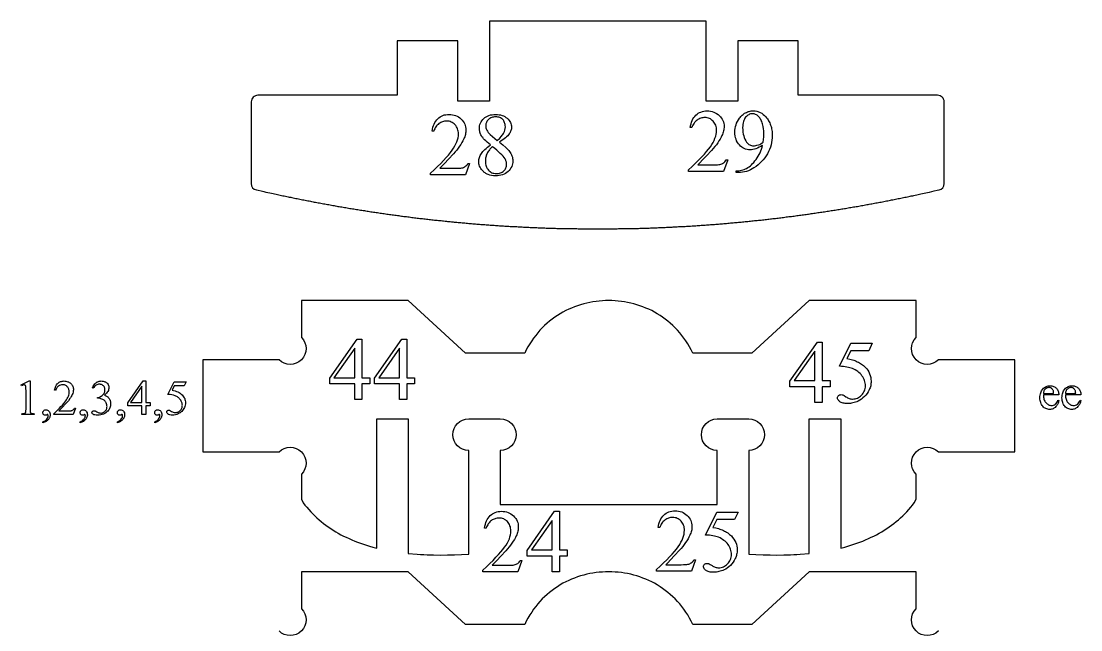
# Model space of a CAD drawing. Extents: x 6 to 600, y -207 to 349.
# Drawn here: x 391.1 to 491.7, y 229.2 to 287 of the extents above; entities that cross this region are included whole.
import ezdxf

# ---------------------------------------------------------------- set-up
doc = ezdxf.new("R2010")
doc.units = 0
doc.header["$MEASUREMENT"] = 0
doc.layers.add('EXT', color=1, linetype='CONTINUOUS')
doc.layers.add('TEXT', color=18, linetype='CONTINUOUS')

msp = doc.modelspace()

# ---------------------------------------------------------------- linework, layer by layer
at = {"layer": 'EXT'}
for points in [[(412.94, 271.57, 0.39315), (413.43, 270.96), (413.6, 270.93), (413.88, 270.86), (414.12, 270.81), (414.33, 270.76), (414.52, 270.72), (414.69, 270.68), (414.85, 270.65), (415, 270.61), (415.15, 270.58), (415.29, 270.55), (415.42, 270.52), (415.55, 270.5), (415.68, 270.47), (415.81, 270.44), (415.93, 270.41), (416.06, 270.39), (416.18, 270.36), (416.31, 270.34), (416.43, 270.31), (416.55, 270.28), (416.68, 270.26), (416.8, 270.23), (416.93, 270.21), (417.05, 270.18), (417.18, 270.16), (417.3, 270.13), (417.43, 270.11), (417.55, 270.08), (417.68, 270.06), (417.8, 270.03), (417.93, 270.01), (418.05, 269.98), (418.18, 269.96), (418.3, 269.93), (418.43, 269.91), (418.55, 269.89), (418.67, 269.86), (418.8, 269.84), (418.92, 269.81), (419.05, 269.79), (419.17, 269.77), (419.3, 269.74), (419.42, 269.72), (419.55, 269.7), (419.67, 269.67), (419.8, 269.65), (419.92, 269.63), (420.05, 269.6), (420.17, 269.58), (420.3, 269.56), (420.42, 269.54), (420.55, 269.51), (420.67, 269.49), (420.8, 269.47), (420.92, 269.45), (421.05, 269.43), (421.17, 269.4), (421.3, 269.38), (421.42, 269.36), (421.55, 269.34), (421.67, 269.32), (421.8, 269.3), (421.92, 269.28), (422.05, 269.25), (422.17, 269.23), (422.3, 269.21), (422.42, 269.19), (422.55, 269.17), (422.67, 269.15), (422.8, 269.13), (422.93, 269.11), (423.05, 269.09), (423.18, 269.07), (423.3, 269.05), (423.43, 269.03), (423.55, 269.01), (423.68, 268.99), (423.8, 268.97), (423.93, 268.95), (424.05, 268.93), (424.18, 268.91), (424.3, 268.89), (424.43, 268.87), (424.55, 268.86), (424.68, 268.84), (424.8, 268.82), (424.93, 268.8), (425.06, 268.78), (425.18, 268.76), (425.31, 268.74), (425.43, 268.73), (425.56, 268.71), (425.68, 268.69), (425.81, 268.67), (425.93, 268.65), (426.06, 268.64), (426.18, 268.62), (426.31, 268.6), (426.44, 268.58), (426.56, 268.57), (426.69, 268.55), (426.81, 268.53), (426.94, 268.52), (427.06, 268.5), (427.19, 268.48), (427.31, 268.47), (427.44, 268.45), (427.57, 268.43), (427.69, 268.42), (427.82, 268.4), (427.94, 268.39), (428.07, 268.37), (428.19, 268.35), (428.32, 268.34), (428.45, 268.32), (428.57, 268.31), (428.7, 268.29), (428.82, 268.28), (428.95, 268.26), (429.07, 268.25), (429.2, 268.23), (429.33, 268.22), (429.45, 268.2), (429.58, 268.19), (429.7, 268.17), (429.83, 268.16), (429.96, 268.15), (430.08, 268.13), (430.21, 268.12), (430.33, 268.1), (430.46, 268.09), (430.58, 268.08), (430.71, 268.06), (430.84, 268.05), (430.96, 268.04), (431.09, 268.02), (431.21, 268.01), (431.34, 268), (431.47, 267.98), (431.59, 267.97), (431.72, 267.96), (431.84, 267.95), (431.97, 267.93), (432.1, 267.92), (432.22, 267.91), (432.35, 267.9), (432.47, 267.89), (432.6, 267.87), (432.73, 267.86), (432.85, 267.85), (432.98, 267.84), (433.11, 267.83), (433.23, 267.82), (433.36, 267.81), (433.48, 267.79), (433.61, 267.78), (433.74, 267.77), (433.86, 267.76), (433.99, 267.75), (434.12, 267.74), (434.24, 267.73), (434.37, 267.72), (434.49, 267.71), (434.62, 267.7), (434.75, 267.69), (434.87, 267.68), (435, 267.67), (435.13, 267.66), (435.25, 267.65), (435.38, 267.64), (435.5, 267.63), (435.63, 267.62), (435.76, 267.62), (435.88, 267.61), (436.01, 267.6), (436.14, 267.59), (436.26, 267.58), (436.39, 267.57), (436.52, 267.56), (436.64, 267.56), (436.77, 267.55), (436.9, 267.54), (437.02, 267.53), (437.15, 267.52), (437.27, 267.52), (437.4, 267.51), (437.53, 267.5), (437.65, 267.49), (437.78, 267.49), (437.91, 267.48), (438.03, 267.47), (438.16, 267.47), (438.29, 267.46), (438.41, 267.45), (438.54, 267.45), (438.67, 267.44), (438.79, 267.43), (438.92, 267.43), (439.05, 267.42), (439.17, 267.41), (439.3, 267.41), (439.43, 267.4), (439.55, 267.4), (439.68, 267.39), (439.81, 267.39), (439.94, 267.38), (440.06, 267.38), (440.19, 267.37), (440.32, 267.37), (440.44, 267.36), (440.57, 267.36), (440.7, 267.35), (440.82, 267.35), (440.95, 267.34), (441.08, 267.34), (441.2, 267.34), (441.33, 267.33), (441.46, 267.33), (441.58, 267.32), (441.71, 267.32), (441.84, 267.32), (441.97, 267.31), (442.09, 267.31), (442.22, 267.31), (442.35, 267.3), (442.47, 267.3), (442.6, 267.3), (442.73, 267.29), (442.85, 267.29), (442.98, 267.29), (443.11, 267.29), (443.24, 267.29), (443.36, 267.28), (443.49, 267.28), (443.62, 267.28), (443.74, 267.28), (443.87, 267.28), (444, 267.27), (444.13, 267.27), (444.25, 267.27), (444.38, 267.27), (444.5, 267.27), (444.63, 267.27), (444.75, 267.27), (444.87, 267.27), (444.98, 267.27), (445.09, 267.27), (445.2, 267.26), (445.3, 267.26), (445.39, 267.26), (445.49, 267.26), (445.58, 267.26), (445.67, 267.26), (445.76, 267.26), (445.85, 267.26), (445.93, 267.26), (446.02, 267.26), (446.11, 267.26), (446.2, 267.26), (446.3, 267.26), (446.39, 267.26), (446.49, 267.26), (446.6, 267.27), (446.71, 267.27), (446.82, 267.27), (446.94, 267.27), (447.06, 267.27), (447.19, 267.27), (447.31, 267.27), (447.44, 267.27), (447.56, 267.27), (447.69, 267.27), (447.82, 267.28), (447.95, 267.28), (448.07, 267.28), (448.2, 267.28), (448.33, 267.28), (448.45, 267.29), (448.58, 267.29), (448.71, 267.29), (448.84, 267.29), (448.96, 267.29), (449.09, 267.3), (449.22, 267.3), (449.34, 267.3), (449.47, 267.31), (449.6, 267.31), (449.73, 267.31), (449.85, 267.32), (449.98, 267.32), (450.11, 267.32), (450.23, 267.33), (450.36, 267.33), (450.49, 267.34), (450.61, 267.34), (450.74, 267.34), (450.87, 267.35), (450.99, 267.35), (451.12, 267.36), (451.25, 267.36), (451.38, 267.37), (451.5, 267.37), (451.63, 267.38), (451.76, 267.38), (451.88, 267.39), (452.01, 267.39), (452.14, 267.4), (452.26, 267.4), (452.39, 267.41), (452.52, 267.41), (452.64, 267.42), (452.77, 267.43), (452.9, 267.43), (453.02, 267.44), (453.15, 267.45), (453.28, 267.45), (453.4, 267.46), (453.53, 267.47), (453.66, 267.47), (453.78, 267.48), (453.91, 267.49), (454.04, 267.49), (454.16, 267.5), (454.29, 267.51), (454.42, 267.52), (454.54, 267.52), (454.67, 267.53), (454.8, 267.54), (454.92, 267.55), (455.05, 267.56), (455.17, 267.56), (455.3, 267.57), (455.43, 267.58), (455.55, 267.59), (455.68, 267.6), (455.81, 267.61), (455.93, 267.62), (456.06, 267.62), (456.19, 267.63), (456.31, 267.64), (456.44, 267.65), (456.57, 267.66), (456.69, 267.67), (456.82, 267.68), (456.94, 267.69), (457.07, 267.7), (457.2, 267.71), (457.32, 267.72), (457.45, 267.73), (457.58, 267.74), (457.7, 267.75), (457.83, 267.76), (457.95, 267.77), (458.08, 267.78), (458.21, 267.79), (458.33, 267.81), (458.46, 267.82), (458.59, 267.83), (458.71, 267.84), (458.84, 267.85), (458.96, 267.86), (459.09, 267.87), (459.22, 267.89), (459.34, 267.9), (459.47, 267.91), (459.59, 267.92), (459.72, 267.93), (459.85, 267.95), (459.97, 267.96), (460.1, 267.97), (460.22, 267.98), (460.35, 268), (460.48, 268.01), (460.6, 268.02), (460.73, 268.04), (460.85, 268.05), (460.98, 268.06), (461.11, 268.08), (461.23, 268.09), (461.36, 268.1), (461.48, 268.12), (461.61, 268.13), (461.74, 268.15), (461.86, 268.16), (461.99, 268.17), (462.11, 268.19), (462.24, 268.2), (462.36, 268.22), (462.49, 268.23), (462.62, 268.25), (462.74, 268.26), (462.87, 268.28), (462.99, 268.29), (463.12, 268.31), (463.25, 268.32), (463.37, 268.34), (463.5, 268.35), (463.62, 268.37), (463.75, 268.39), (463.87, 268.4), (464, 268.42), (464.12, 268.43), (464.25, 268.45), (464.38, 268.47), (464.5, 268.48), (464.63, 268.5), (464.75, 268.52), (464.88, 268.53), (465, 268.55), (465.13, 268.57), (465.26, 268.58), (465.38, 268.6), (465.51, 268.62), (465.63, 268.64), (465.76, 268.65), (465.88, 268.67), (466.01, 268.69), (466.13, 268.71), (466.26, 268.73), (466.38, 268.74), (466.51, 268.76), (466.64, 268.78), (466.76, 268.8), (466.89, 268.82), (467.01, 268.84), (467.14, 268.86), (467.26, 268.87), (467.39, 268.89), (467.51, 268.91), (467.64, 268.93), (467.76, 268.95), (467.89, 268.97), (468.01, 268.99), (468.14, 269.01), (468.26, 269.03), (468.39, 269.05), (468.52, 269.07), (468.64, 269.09), (468.77, 269.11), (468.89, 269.13), (469.02, 269.15), (469.14, 269.17), (469.27, 269.19), (469.39, 269.21), (469.52, 269.23), (469.64, 269.25), (469.77, 269.28), (469.89, 269.3), (470.02, 269.32), (470.14, 269.34), (470.27, 269.36), (470.39, 269.38), (470.52, 269.4), (470.64, 269.43), (470.77, 269.45), (470.89, 269.47), (471.02, 269.49), (471.14, 269.51), (471.27, 269.54), (471.39, 269.56), (471.52, 269.58), (471.64, 269.6), (471.77, 269.63), (471.89, 269.65), (472.02, 269.67), (472.14, 269.7), (472.27, 269.72), (472.39, 269.74), (472.52, 269.77), (472.64, 269.79), (472.77, 269.81), (472.89, 269.84), (473.02, 269.86), (473.14, 269.89), (473.27, 269.91), (473.39, 269.93), (473.52, 269.96), (473.64, 269.98), (473.76, 270.01), (473.89, 270.03), (474.01, 270.06), (474.14, 270.08), (474.26, 270.11), (474.39, 270.13), (474.51, 270.16), (474.64, 270.18), (474.76, 270.21), (474.89, 270.23), (475.01, 270.26), (475.14, 270.28), (475.26, 270.31), (475.39, 270.34), (475.51, 270.36), (475.63, 270.39), (475.76, 270.41), (475.88, 270.44), (476.01, 270.47), (476.14, 270.5), (476.27, 270.52), (476.4, 270.55), (476.54, 270.58), (476.69, 270.61), (476.84, 270.65), (477, 270.68), (477.17, 270.72), (477.36, 270.76), (477.57, 270.81), (477.81, 270.86), (478.09, 270.93), (478.26, 270.96, 0.370855), (478.75, 271.57), (478.75, 279.33, 0.414214), (478.12, 279.95), (464.89, 279.95), (464.89, 285.12), (459.14, 285.12), (459.14, 279.4), (456.14, 279.4), (456.14, 286.99), (435.55, 286.99), (435.55, 279.4), (432.55, 279.4), (432.55, 285.12), (426.8, 285.12), (426.8, 279.95), (413.57, 279.95, 0.414214), (412.94, 279.33)], [(417.7, 260.44), (417.7, 256.94, -1), (415.58, 254.82), (408.32, 254.82), (408.32, 246.07), (415.58, 246.07, -1), (417.7, 243.95), (417.7, 241.56), (417.86, 241.24), (418.03, 241.02), (418.21, 240.8), (418.39, 240.59), (418.58, 240.38), (418.77, 240.18), (418.97, 239.99), (419.17, 239.8), (419.38, 239.62), (419.59, 239.44), (419.8, 239.27), (420.02, 239.1), (420.25, 238.94), (420.48, 238.78), (420.72, 238.63), (420.96, 238.48), (421.2, 238.34), (421.45, 238.2), (421.7, 238.07), (421.96, 237.95), (422.22, 237.83), (422.49, 237.71), (422.76, 237.6), (423.04, 237.49), (423.32, 237.39), (423.6, 237.29), (423.89, 237.2), (424.18, 237.11), (424.48, 237.03), (424.85, 236.93), (424.85, 249.2), (427.85, 249.2), (427.85, 236.41), (428.7, 236.35), (429.01, 236.33), (429.32, 236.31), (429.63, 236.3), (430.26, 236.28), (430.91, 236.27), (431.57, 236.28), (432.23, 236.29), (432.91, 236.32), (433.59, 236.36), (433.59, 246.2, -1), (433.59, 249.2), (436.59, 249.2, -1), (436.59, 246.2), (436.59, 241.07), (446.89, 241.07), (457.19, 241.07), (457.19, 246.2, -1), (457.19, 249.2), (460.19, 249.2, -1), (460.19, 246.2), (460.19, 236.36), (460.87, 236.32), (461.55, 236.29), (462.21, 236.28), (462.87, 236.27), (463.51, 236.28), (464.15, 236.3), (464.46, 236.31), (464.77, 236.33), (465.08, 236.35), (465.93, 236.41), (465.93, 249.2), (468.93, 249.2), (468.93, 236.93), (469.3, 237.03), (469.6, 237.11), (469.89, 237.2), (470.18, 237.29), (470.46, 237.39), (470.74, 237.49), (471.02, 237.6), (471.29, 237.71), (471.55, 237.83), (471.82, 237.95), (472.08, 238.07), (472.33, 238.2), (472.58, 238.34), (472.82, 238.48), (473.06, 238.63), (473.3, 238.78), (473.53, 238.94), (473.75, 239.1), (473.97, 239.27), (474.19, 239.44), (474.4, 239.62), (474.61, 239.8), (474.81, 239.99), (475.01, 240.18), (475.2, 240.38), (475.39, 240.59), (475.57, 240.8), (475.74, 241.02), (475.91, 241.24), (476.08, 241.56), (476.08, 243.95, -1), (478.2, 246.07), (485.46, 246.07), (485.46, 254.82), (478.2, 254.82, -1), (476.08, 256.94), (476.08, 260.44), (465.93, 260.44), (460.47, 255.45), (454.87, 255.45), (454.72, 255.75), (454.56, 256.05), (454.39, 256.34), (454.21, 256.62), (454.02, 256.89), (453.83, 257.14), (453.63, 257.39), (453.42, 257.63), (453.2, 257.86), (452.97, 258.08), (452.74, 258.29), (452.51, 258.49), (452.26, 258.68), (452.01, 258.86), (451.76, 259.03), (451.5, 259.19), (451.23, 259.35), (450.97, 259.49), (450.69, 259.62), (450.41, 259.74), (450.13, 259.85), (449.85, 259.96), (449.56, 260.05), (449.27, 260.13), (448.98, 260.21), (448.68, 260.27), (448.39, 260.32), (448.09, 260.37), (447.79, 260.4), (447.49, 260.42), (447.19, 260.44), (446.89, 260.44), (446.59, 260.44), (446.29, 260.42), (445.99, 260.4), (445.69, 260.37), (445.39, 260.32), (445.09, 260.27), (444.8, 260.21), (444.51, 260.13), (444.22, 260.05), (443.93, 259.96), (443.64, 259.85), (443.36, 259.74), (443.09, 259.62), (442.81, 259.49), (442.54, 259.35), (442.28, 259.19), (442.02, 259.03), (441.76, 258.86), (441.51, 258.68), (441.27, 258.49), (441.03, 258.29), (440.8, 258.08), (440.58, 257.86), (440.36, 257.63), (440.15, 257.39), (439.95, 257.14), (439.75, 256.89), (439.57, 256.62), (439.39, 256.34), (439.22, 256.05), (439.06, 255.75), (438.91, 255.45), (433.3, 255.45), (427.85, 260.44)]]:
    msp.add_lwpolyline(points, format="xyb", close=True, dxfattribs=at)
msp.add_lwpolyline([(478.2, 229.05, -1), (476.08, 231.17), (476.08, 234.67), (465.93, 234.67), (460.47, 229.68), (454.87, 229.68), (454.72, 229.98), (454.56, 230.28), (454.39, 230.57), (454.21, 230.85), (454.02, 231.12), (453.83, 231.37), (453.63, 231.62), (453.42, 231.86), (453.2, 232.09), (452.97, 232.31), (452.74, 232.52), (452.51, 232.72), (452.26, 232.91), (452.01, 233.09), (451.76, 233.26), (451.5, 233.42), (451.23, 233.58), (450.97, 233.72), (450.69, 233.85), (450.41, 233.97), (450.13, 234.08), (449.85, 234.19), (449.56, 234.28), (449.27, 234.36), (448.98, 234.44), (448.68, 234.5), (448.39, 234.55), (448.09, 234.6), (447.79, 234.63), (447.49, 234.65), (447.19, 234.67), (446.89, 234.67), (446.59, 234.67), (446.29, 234.65), (445.99, 234.63), (445.69, 234.6), (445.39, 234.55), (445.09, 234.5), (444.8, 234.44), (444.51, 234.36), (444.22, 234.28), (443.93, 234.19), (443.64, 234.08), (443.36, 233.97), (443.09, 233.85), (442.81, 233.72), (442.54, 233.58), (442.28, 233.42), (442.02, 233.26), (441.76, 233.09), (441.51, 232.91), (441.27, 232.72), (441.03, 232.52), (440.8, 232.31), (440.58, 232.09), (440.36, 231.86), (440.15, 231.62), (439.95, 231.37), (439.75, 231.12), (439.57, 230.85), (439.39, 230.57), (439.22, 230.28), (439.06, 229.98), (438.91, 229.68), (433.3, 229.68), (427.85, 234.67), (417.7, 234.67), (417.7, 231.17, -1), (415.58, 229.05)], format="xyb", dxfattribs=at)
at = {"layer": 'TEXT'}
for points in [[(433.67, 273.48), (433.27, 272.39), (429.96, 272.39), (429.96, 272.55), (430.31, 272.87), (430.63, 273.18), (430.93, 273.48), (431.2, 273.76), (431.45, 274.03), (431.66, 274.27), (431.85, 274.51), (432.02, 274.73), (432.16, 274.94), (432.28, 275.14), (432.38, 275.34), (432.47, 275.54), (432.53, 275.73), (432.58, 275.92), (432.61, 276.1), (432.62, 276.28), (432.61, 276.41), (432.59, 276.53), (432.57, 276.65), (432.53, 276.76), (432.49, 276.87), (432.43, 276.97), (432.36, 277.07), (432.29, 277.16), (432.2, 277.24), (432.12, 277.31), (432.02, 277.37), (431.93, 277.41), (431.83, 277.45), (431.72, 277.48), (431.62, 277.49), (431.5, 277.5), (431.4, 277.5), (431.3, 277.48), (431.2, 277.47), (431.11, 277.44), (431.02, 277.4), (430.93, 277.36), (430.84, 277.31), (430.76, 277.26), (430.68, 277.19), (430.6, 277.12), (430.54, 277.04), (430.47, 276.96), (430.41, 276.87), (430.36, 276.77), (430.31, 276.66), (430.27, 276.55), (430.12, 276.55), (430.15, 276.73), (430.19, 276.91), (430.24, 277.07), (430.3, 277.22), (430.37, 277.37), (430.46, 277.5), (430.55, 277.62), (430.65, 277.72), (430.76, 277.82), (430.88, 277.9), (431, 277.97), (431.13, 278.03), (431.27, 278.08), (431.42, 278.11), (431.57, 278.13), (431.72, 278.13), (431.89, 278.13), (432.05, 278.11), (432.2, 278.07), (432.35, 278.02), (432.49, 277.96), (432.62, 277.89), (432.75, 277.8), (432.87, 277.69), (432.97, 277.58), (433.07, 277.46), (433.15, 277.34), (433.21, 277.22), (433.26, 277.08), (433.3, 276.95), (433.32, 276.8), (433.32, 276.66), (433.32, 276.55), (433.31, 276.44), (433.3, 276.34), (433.27, 276.23), (433.25, 276.12), (433.21, 276.02), (433.17, 275.91), (433.13, 275.8), (433.04, 275.63), (432.95, 275.46), (432.84, 275.29), (432.72, 275.11), (432.59, 274.93), (432.45, 274.75), (432.3, 274.57), (432.13, 274.38), (431.66, 273.87), (431.29, 273.48), (431.02, 273.19), (430.84, 273.02), (432.31, 273.02), (432.52, 273.02), (432.69, 273.03), (432.83, 273.04), (432.94, 273.05), (433.02, 273.07), (433.11, 273.1), (433.19, 273.14), (433.26, 273.19), (433.33, 273.24), (433.4, 273.31), (433.46, 273.39), (433.52, 273.48)], [(435.65, 275.23), (435.35, 275.49), (435.22, 275.61), (435.1, 275.72), (435, 275.83), (434.92, 275.93), (434.85, 276.02), (434.79, 276.11), (434.75, 276.19), (434.71, 276.27), (434.67, 276.36), (434.65, 276.44), (434.63, 276.53), (434.61, 276.62), (434.6, 276.71), (434.6, 276.79), (434.6, 276.93), (434.62, 277.06), (434.66, 277.18), (434.7, 277.3), (434.76, 277.42), (434.84, 277.53), (434.92, 277.64), (435.02, 277.74), (435.13, 277.83), (435.25, 277.91), (435.38, 277.98), (435.51, 278.04), (435.66, 278.08), (435.81, 278.11), (435.97, 278.13), (436.15, 278.13), (436.31, 278.13), (436.47, 278.11), (436.62, 278.08), (436.76, 278.04), (436.89, 277.99), (437.02, 277.93), (437.13, 277.85), (437.24, 277.77), (437.34, 277.67), (437.42, 277.57), (437.49, 277.47), (437.55, 277.37), (437.6, 277.26), (437.63, 277.15), (437.65, 277.04), (437.66, 276.92), (437.65, 276.84), (437.64, 276.76), (437.62, 276.68), (437.6, 276.6), (437.57, 276.52), (437.53, 276.44), (437.48, 276.36), (437.43, 276.28), (437.37, 276.2), (437.29, 276.11), (437.19, 276.02), (437.09, 275.92), (436.96, 275.83), (436.82, 275.72), (436.67, 275.62), (436.5, 275.51), (436.83, 275.24), (437.1, 275), (437.22, 274.9), (437.32, 274.8), (437.4, 274.71), (437.46, 274.62), (437.54, 274.51), (437.6, 274.41), (437.66, 274.3), (437.7, 274.19), (437.74, 274.07), (437.76, 273.96), (437.77, 273.85), (437.78, 273.73), (437.77, 273.58), (437.75, 273.44), (437.72, 273.31), (437.67, 273.18), (437.6, 273.05), (437.53, 272.94), (437.43, 272.82), (437.33, 272.71), (437.21, 272.62), (437.08, 272.53), (436.95, 272.46), (436.8, 272.4), (436.65, 272.35), (436.49, 272.32), (436.32, 272.3), (436.14, 272.29), (435.95, 272.3), (435.76, 272.33), (435.59, 272.36), (435.43, 272.42), (435.35, 272.45), (435.28, 272.49), (435.21, 272.53), (435.14, 272.58), (435.07, 272.63), (435.01, 272.68), (434.95, 272.73), (434.89, 272.8), (434.81, 272.9), (434.74, 273), (434.68, 273.11), (434.62, 273.22), (434.59, 273.33), (434.56, 273.44), (434.54, 273.56), (434.54, 273.68), (434.54, 273.77), (434.55, 273.86), (434.57, 273.95), (434.6, 274.05), (434.63, 274.14), (434.68, 274.23), (434.73, 274.32), (434.79, 274.42), (434.86, 274.51), (434.93, 274.6), (435.03, 274.7), (435.13, 274.8), (435.24, 274.9), (435.37, 275.01), (435.5, 275.12)], [(436.3, 275.67), (436.53, 275.88), (436.71, 276.07), (436.78, 276.16), (436.84, 276.24), (436.89, 276.31), (436.93, 276.38), (436.99, 276.51), (437.03, 276.65), (437.06, 276.8), (437.07, 276.96), (437.06, 277.07), (437.05, 277.17), (437.03, 277.26), (437, 277.35), (436.97, 277.44), (436.93, 277.51), (436.88, 277.58), (436.82, 277.65), (436.76, 277.7), (436.69, 277.75), (436.61, 277.8), (436.53, 277.83), (436.45, 277.86), (436.35, 277.88), (436.26, 277.89), (436.15, 277.89), (436.05, 277.89), (435.95, 277.88), (435.86, 277.86), (435.77, 277.83), (435.69, 277.8), (435.61, 277.76), (435.53, 277.71), (435.46, 277.65), (435.4, 277.59), (435.35, 277.52), (435.3, 277.45), (435.27, 277.38), (435.24, 277.31), (435.22, 277.24), (435.2, 277.16), (435.2, 277.08), (435.21, 276.97), (435.23, 276.86), (435.26, 276.75), (435.31, 276.65), (435.37, 276.54), (435.44, 276.43), (435.53, 276.33), (435.62, 276.23)], [(458.19, 273.81), (457.79, 272.72), (454.47, 272.72), (454.47, 272.88), (454.83, 273.2), (455.15, 273.52), (455.45, 273.81), (455.72, 274.09), (455.97, 274.36), (456.18, 274.61), (456.37, 274.84), (456.54, 275.06), (456.68, 275.27), (456.8, 275.47), (456.9, 275.67), (456.98, 275.87), (457.05, 276.06), (457.1, 276.25), (457.12, 276.43), (457.13, 276.61), (457.13, 276.74), (457.11, 276.86), (457.09, 276.98), (457.05, 277.1), (457, 277.2), (456.95, 277.3), (456.88, 277.4), (456.81, 277.49), (456.72, 277.57), (456.63, 277.64), (456.54, 277.7), (456.45, 277.75), (456.35, 277.78), (456.24, 277.81), (456.13, 277.83), (456.02, 277.83), (455.92, 277.83), (455.82, 277.82), (455.72, 277.8), (455.63, 277.77), (455.54, 277.74), (455.45, 277.69), (455.36, 277.65), (455.28, 277.59), (455.2, 277.52), (455.12, 277.45), (455.05, 277.38), (454.99, 277.29), (454.93, 277.2), (454.88, 277.1), (454.83, 276.99), (454.79, 276.88), (454.64, 276.88), (454.67, 277.06), (454.71, 277.24), (454.76, 277.4), (454.82, 277.56), (454.89, 277.7), (454.97, 277.83), (455.07, 277.95), (455.17, 278.06), (455.28, 278.15), (455.4, 278.24), (455.52, 278.31), (455.65, 278.36), (455.79, 278.41), (455.93, 278.44), (456.08, 278.46), (456.24, 278.47), (456.41, 278.46), (456.57, 278.44), (456.72, 278.4), (456.87, 278.36), (457.01, 278.29), (457.14, 278.22), (457.27, 278.13), (457.38, 278.03), (457.49, 277.91), (457.58, 277.8), (457.66, 277.67), (457.73, 277.55), (457.78, 277.42), (457.81, 277.28), (457.84, 277.14), (457.84, 276.99), (457.84, 276.88), (457.83, 276.78), (457.81, 276.67), (457.79, 276.56), (457.76, 276.46), (457.73, 276.35), (457.69, 276.24), (457.64, 276.13), (457.56, 275.97), (457.47, 275.79), (457.36, 275.62), (457.24, 275.44), (457.11, 275.26), (456.97, 275.08), (456.81, 274.9), (456.65, 274.71), (456.18, 274.2), (455.81, 273.81), (455.53, 273.52), (455.36, 273.35), (456.83, 273.35), (457.03, 273.35), (457.21, 273.36), (457.35, 273.37), (457.45, 273.38), (457.54, 273.41), (457.63, 273.43), (457.71, 273.47), (457.78, 273.52), (457.85, 273.58), (457.92, 273.64), (457.98, 273.72), (458.03, 273.81)], [(458.99, 272.61), (458.99, 272.76), (459.12, 272.77), (459.25, 272.78), (459.38, 272.8), (459.51, 272.83), (459.63, 272.86), (459.75, 272.91), (459.87, 272.96), (459.99, 273.01), (460.11, 273.08), (460.22, 273.16), (460.34, 273.25), (460.45, 273.35), (460.56, 273.46), (460.67, 273.58), (460.78, 273.72), (460.89, 273.86), (460.99, 274.01), (461.09, 274.17), (461.18, 274.33), (461.26, 274.5), (461.33, 274.67), (461.39, 274.84), (461.45, 275.01), (461.49, 275.19), (461.33, 275.09), (461.17, 275.01), (461.02, 274.94), (460.87, 274.88), (460.73, 274.83), (460.59, 274.8), (460.45, 274.78), (460.31, 274.77), (460.17, 274.78), (460.03, 274.8), (459.89, 274.84), (459.76, 274.89), (459.64, 274.95), (459.52, 275.03), (459.41, 275.13), (459.3, 275.23), (459.2, 275.35), (459.11, 275.48), (459.04, 275.62), (458.98, 275.77), (458.93, 275.92), (458.9, 276.09), (458.88, 276.27), (458.88, 276.45), (458.88, 276.63), (458.9, 276.81), (458.93, 276.98), (458.98, 277.15), (459.04, 277.31), (459.11, 277.47), (459.2, 277.62), (459.3, 277.77), (459.36, 277.85), (459.43, 277.93), (459.5, 278), (459.57, 278.07), (459.65, 278.13), (459.72, 278.19), (459.8, 278.24), (459.89, 278.29), (459.97, 278.33), (460.06, 278.37), (460.15, 278.4), (460.24, 278.42), (460.33, 278.44), (460.43, 278.46), (460.53, 278.46), (460.63, 278.47), (460.8, 278.46), (460.96, 278.43), (461.04, 278.41), (461.12, 278.39), (461.2, 278.36), (461.27, 278.32), (461.42, 278.24), (461.56, 278.14), (461.69, 278.03), (461.82, 277.89), (461.89, 277.8), (461.96, 277.71), (462.02, 277.62), (462.08, 277.52), (462.14, 277.42), (462.19, 277.32), (462.23, 277.21), (462.27, 277.1), (462.31, 276.99), (462.34, 276.88), (462.36, 276.76), (462.38, 276.64), (462.4, 276.52), (462.41, 276.4), (462.42, 276.27), (462.42, 276.14), (462.41, 275.91), (462.39, 275.68), (462.36, 275.46), (462.31, 275.24), (462.24, 275.02), (462.16, 274.81), (462.07, 274.6), (461.96, 274.39), (461.84, 274.2), (461.71, 274.01), (461.57, 273.83), (461.41, 273.65), (461.24, 273.49), (461.07, 273.33), (460.88, 273.19), (460.68, 273.05), (460.51, 272.95), (460.34, 272.86), (460.16, 272.78), (459.98, 272.72), (459.8, 272.67), (459.61, 272.64), (459.42, 272.62), (459.22, 272.61)], [(461.56, 275.5), (461.59, 275.76), (461.62, 275.99), (461.63, 276.19), (461.63, 276.36), (461.63, 276.57), (461.6, 276.78), (461.56, 277), (461.5, 277.23), (461.46, 277.35), (461.42, 277.45), (461.38, 277.55), (461.33, 277.64), (461.28, 277.73), (461.23, 277.81), (461.17, 277.88), (461.11, 277.95), (461.05, 278.01), (460.98, 278.06), (460.91, 278.1), (460.84, 278.13), (460.77, 278.16), (460.69, 278.18), (460.62, 278.19), (460.54, 278.2), (460.45, 278.19), (460.36, 278.18), (460.27, 278.15), (460.19, 278.11), (460.11, 278.07), (460.04, 278.01), (459.96, 277.94), (459.89, 277.86), (459.83, 277.78), (459.77, 277.68), (459.72, 277.57), (459.68, 277.45), (459.65, 277.32), (459.63, 277.18), (459.62, 277.04), (459.61, 276.88), (459.62, 276.66), (459.64, 276.46), (459.67, 276.27), (459.71, 276.1), (459.76, 275.93), (459.82, 275.78), (459.9, 275.64), (459.98, 275.51), (460.05, 275.42), (460.13, 275.35), (460.2, 275.29), (460.28, 275.24), (460.37, 275.2), (460.46, 275.17), (460.55, 275.16), (460.65, 275.15), (460.75, 275.16), (460.85, 275.17), (460.97, 275.2), (461.1, 275.24), (461.23, 275.29), (461.34, 275.35), (461.46, 275.42)], [(435.85, 275.07), (435.76, 275), (435.69, 274.92), (435.61, 274.84), (435.55, 274.77), (435.49, 274.69), (435.43, 274.6), (435.38, 274.52), (435.34, 274.44), (435.3, 274.35), (435.26, 274.26), (435.24, 274.17), (435.21, 274.08), (435.19, 273.99), (435.18, 273.89), (435.17, 273.79), (435.17, 273.7), (435.17, 273.57), (435.19, 273.44), (435.21, 273.32), (435.24, 273.21), (435.28, 273.11), (435.33, 273.01), (435.39, 272.92), (435.46, 272.84), (435.54, 272.76), (435.62, 272.7), (435.7, 272.64), (435.8, 272.6), (435.89, 272.56), (435.99, 272.54), (436.1, 272.52), (436.21, 272.52), (436.32, 272.52), (436.42, 272.53), (436.52, 272.55), (436.61, 272.58), (436.7, 272.62), (436.78, 272.66), (436.85, 272.71), (436.93, 272.77), (436.99, 272.84), (437.04, 272.9), (437.09, 272.98), (437.13, 273.05), (437.16, 273.13), (437.18, 273.21), (437.19, 273.3), (437.19, 273.38), (437.19, 273.46), (437.18, 273.53), (437.17, 273.6), (437.16, 273.67), (437.13, 273.73), (437.11, 273.8), (437.07, 273.86), (437.04, 273.92), (436.95, 274.03), (436.85, 274.16), (436.73, 274.29), (436.59, 274.43), (436.43, 274.57), (436.26, 274.73), (436.06, 274.9)], [(424.21, 253.12), (424.21, 252.53), (423.45, 252.53), (423.45, 251.04), (422.77, 251.04), (422.77, 252.53), (420.39, 252.53), (420.39, 253.06), (423, 256.78), (423.45, 256.78), (423.45, 253.12)], [(428.45, 253.12), (428.45, 252.53), (427.7, 252.53), (427.7, 251.04), (427.01, 251.04), (427.01, 252.53), (424.63, 252.53), (424.63, 253.06), (427.24, 256.78), (427.7, 256.78), (427.7, 253.12)], [(422.77, 253.12), (422.77, 255.91), (420.79, 253.12)], [(427.01, 253.12), (427.01, 255.91), (425.04, 253.12)], [(467.92, 252.84), (467.92, 252.25), (467.16, 252.25), (467.16, 250.76), (466.48, 250.76), (466.48, 252.25), (464.1, 252.25), (464.1, 252.78), (466.71, 256.5), (467.16, 256.5), (467.16, 252.84)], [(471.9, 256.39), (471.58, 255.68), (469.89, 255.68), (469.52, 254.93), (469.78, 254.88), (470.04, 254.82), (470.16, 254.78), (470.28, 254.74), (470.39, 254.69), (470.5, 254.64), (470.61, 254.59), (470.71, 254.53), (470.81, 254.47), (470.91, 254.41), (471, 254.34), (471.09, 254.27), (471.18, 254.19), (471.26, 254.11), (471.39, 253.97), (471.5, 253.82), (471.59, 253.66), (471.67, 253.5), (471.73, 253.33), (471.78, 253.15), (471.8, 252.97), (471.81, 252.78), (471.81, 252.67), (471.8, 252.57), (471.78, 252.46), (471.77, 252.36), (471.74, 252.25), (471.71, 252.15), (471.67, 252.06), (471.63, 251.96), (471.53, 251.78), (471.43, 251.61), (471.31, 251.46), (471.18, 251.32), (471.03, 251.19), (470.89, 251.08), (470.73, 250.98), (470.57, 250.89), (470.45, 250.84), (470.33, 250.79), (470.2, 250.75), (470.08, 250.72), (469.96, 250.7), (469.84, 250.68), (469.71, 250.67), (469.59, 250.66), (469.46, 250.67), (469.35, 250.67), (469.25, 250.69), (469.15, 250.71), (469.06, 250.73), (468.98, 250.76), (468.91, 250.8), (468.85, 250.84), (468.8, 250.88), (468.75, 250.92), (468.71, 250.97), (468.68, 251.02), (468.65, 251.06), (468.63, 251.11), (468.62, 251.16), (468.62, 251.22), (468.63, 251.27), (468.64, 251.32), (468.67, 251.37), (468.72, 251.42), (468.77, 251.46), (468.82, 251.49), (468.89, 251.5), (468.96, 251.51), (469.06, 251.5), (469.1, 251.49), (469.14, 251.48), (469.25, 251.42), (469.42, 251.31), (469.5, 251.26), (469.58, 251.21), (469.66, 251.18), (469.73, 251.14), (469.81, 251.12), (469.89, 251.1), (469.97, 251.09), (470.05, 251.09), (470.17, 251.1), (470.29, 251.11), (470.4, 251.14), (470.51, 251.18), (470.61, 251.23), (470.71, 251.3), (470.81, 251.37), (470.9, 251.46), (470.99, 251.55), (471.06, 251.65), (471.13, 251.76), (471.18, 251.87), (471.22, 251.98), (471.25, 252.1), (471.27, 252.22), (471.27, 252.35), (471.27, 252.48), (471.25, 252.6), (471.22, 252.73), (471.19, 252.85), (471.14, 252.96), (471.09, 253.08), (471.02, 253.19), (470.94, 253.3), (470.86, 253.41), (470.76, 253.51), (470.66, 253.61), (470.55, 253.7), (470.44, 253.78), (470.31, 253.85), (470.18, 253.92), (470.04, 253.99), (469.92, 254.03), (469.79, 254.07), (469.65, 254.1), (469.5, 254.13), (469.35, 254.16), (469.18, 254.18), (469, 254.19), (468.81, 254.2), (469.89, 256.39)], [(466.48, 252.84), (466.48, 255.63), (464.51, 252.84)], [(391.08, 252.43), (391.84, 252.81), (391.92, 252.81), (391.92, 250.17), (391.92, 249.95), (391.93, 249.88), (391.94, 249.84), (391.95, 249.81), (391.97, 249.78), (392, 249.76), (392.03, 249.74), (392.07, 249.72), (392.14, 249.71), (392.22, 249.71), (392.31, 249.7), (392.31, 249.62), (391.14, 249.62), (391.14, 249.7), (391.24, 249.71), (391.32, 249.71), (391.38, 249.72), (391.42, 249.74), (391.45, 249.76), (391.48, 249.78), (391.5, 249.8), (391.51, 249.83), (391.52, 249.87), (391.53, 249.94), (391.54, 250.17), (391.54, 251.85), (391.53, 252.13), (391.52, 252.23), (391.51, 252.29), (391.51, 252.33), (391.49, 252.36), (391.48, 252.38), (391.46, 252.4), (391.43, 252.41), (391.41, 252.43), (391.35, 252.43), (391.31, 252.43), (391.25, 252.42), (391.19, 252.39), (391.12, 252.36)], [(396.23, 250.22), (396.01, 249.62), (394.17, 249.62), (394.17, 249.7), (394.55, 250.06), (394.71, 250.22), (394.86, 250.38), (395, 250.52), (395.12, 250.66), (395.22, 250.79), (395.31, 250.91), (395.39, 251.03), (395.46, 251.14), (395.52, 251.25), (395.56, 251.36), (395.6, 251.47), (395.63, 251.57), (395.64, 251.67), (395.65, 251.77), (395.64, 251.85), (395.64, 251.91), (395.62, 251.98), (395.6, 252.04), (395.58, 252.1), (395.54, 252.16), (395.51, 252.21), (395.46, 252.26), (395.42, 252.31), (395.37, 252.35), (395.32, 252.38), (395.26, 252.4), (395.21, 252.43), (395.15, 252.44), (395.09, 252.45), (395.03, 252.45), (394.92, 252.44), (394.81, 252.42), (394.71, 252.38), (394.62, 252.32), (394.57, 252.28), (394.53, 252.24), (394.49, 252.2), (394.46, 252.15), (394.39, 252.04), (394.34, 251.92), (394.26, 251.92), (394.28, 252.03), (394.3, 252.12), (394.33, 252.21), (394.36, 252.3), (394.4, 252.38), (394.45, 252.45), (394.5, 252.52), (394.56, 252.58), (394.62, 252.63), (394.68, 252.68), (394.75, 252.72), (394.82, 252.75), (394.9, 252.77), (394.98, 252.79), (395.06, 252.8), (395.15, 252.81), (395.24, 252.8), (395.33, 252.79), (395.42, 252.77), (395.5, 252.74), (395.58, 252.71), (395.65, 252.67), (395.72, 252.62), (395.79, 252.56), (395.85, 252.5), (395.9, 252.43), (395.94, 252.37), (395.98, 252.29), (396.01, 252.22), (396.03, 252.15), (396.04, 252.07), (396.04, 251.98), (396.03, 251.87), (396.01, 251.75), (395.98, 251.63), (395.93, 251.51), (395.88, 251.42), (395.83, 251.32), (395.77, 251.22), (395.71, 251.13), (395.56, 250.93), (395.38, 250.72), (394.91, 250.22), (394.76, 250.06), (394.66, 249.96), (395.48, 249.96), (395.69, 249.97), (395.83, 249.98), (395.87, 249.99), (395.92, 250.01), (395.96, 250.03), (396.01, 250.06), (396.05, 250.09), (396.08, 250.13), (396.12, 250.17), (396.15, 250.22)], [(397.85, 252.15), (397.92, 252.3), (398, 252.43), (398.09, 252.54), (398.14, 252.59), (398.19, 252.63), (398.24, 252.67), (398.29, 252.71), (398.35, 252.74), (398.41, 252.76), (398.48, 252.78), (398.55, 252.79), (398.62, 252.8), (398.69, 252.81), (398.78, 252.8), (398.87, 252.79), (398.95, 252.77), (399.03, 252.74), (399.09, 252.71), (399.16, 252.67), (399.22, 252.62), (399.27, 252.56), (399.34, 252.47), (399.38, 252.37), (399.4, 252.32), (399.41, 252.27), (399.42, 252.22), (399.42, 252.17), (399.42, 252.09), (399.39, 252), (399.36, 251.91), (399.31, 251.82), (399.25, 251.74), (399.18, 251.65), (399.09, 251.56), (398.99, 251.47), (399.13, 251.4), (399.19, 251.37), (399.25, 251.33), (399.3, 251.29), (399.35, 251.24), (399.39, 251.19), (399.43, 251.14), (399.46, 251.09), (399.49, 251.03), (399.52, 250.98), (399.54, 250.92), (399.56, 250.85), (399.57, 250.79), (399.57, 250.72), (399.58, 250.65), (399.57, 250.55), (399.56, 250.45), (399.54, 250.36), (399.51, 250.27), (399.48, 250.19), (399.43, 250.1), (399.38, 250.02), (399.32, 249.95), (399.23, 249.86), (399.13, 249.78), (399.02, 249.71), (398.91, 249.66), (398.78, 249.61), (398.64, 249.58), (398.5, 249.57), (398.34, 249.56), (398.2, 249.57), (398.08, 249.58), (397.98, 249.6), (397.95, 249.62), (397.91, 249.64), (397.86, 249.68), (397.83, 249.72), (397.81, 249.76), (397.8, 249.81), (397.8, 249.84), (397.81, 249.87), (397.83, 249.9), (397.85, 249.92), (397.88, 249.95), (397.91, 249.96), (397.95, 249.97), (397.98, 249.98), (398.04, 249.97), (398.1, 249.96), (398.17, 249.93), (398.28, 249.87), (398.4, 249.81), (398.47, 249.79), (398.56, 249.77), (398.65, 249.76), (398.71, 249.76), (398.77, 249.77), (398.82, 249.79), (398.87, 249.81), (398.92, 249.83), (398.97, 249.86), (399.02, 249.9), (399.06, 249.94), (399.1, 249.99), (399.14, 250.04), (399.17, 250.09), (399.19, 250.14), (399.21, 250.2), (399.22, 250.25), (399.23, 250.31), (399.24, 250.37), (399.23, 250.46), (399.21, 250.55), (399.19, 250.64), (399.15, 250.73), (399.12, 250.79), (399.09, 250.84), (399.06, 250.89), (399.02, 250.92), (398.97, 250.97), (398.91, 251.01), (398.83, 251.05), (398.75, 251.09), (398.66, 251.12), (398.58, 251.15), (398.49, 251.16), (398.4, 251.17), (398.32, 251.17), (398.32, 251.24), (398.42, 251.25), (398.51, 251.28), (398.6, 251.32), (398.69, 251.37), (398.78, 251.42), (398.85, 251.49), (398.91, 251.55), (398.96, 251.63), (398.99, 251.71), (399.02, 251.79), (399.03, 251.87), (399.04, 251.96), (399.04, 252.02), (399.03, 252.07), (399.02, 252.13), (399, 252.18), (398.98, 252.22), (398.96, 252.27), (398.93, 252.31), (398.89, 252.35), (398.85, 252.38), (398.81, 252.41), (398.77, 252.43), (398.72, 252.46), (398.68, 252.47), (398.63, 252.48), (398.57, 252.49), (398.52, 252.49), (398.43, 252.49), (398.35, 252.47), (398.27, 252.44), (398.19, 252.4), (398.12, 252.34), (398.05, 252.28), (397.99, 252.2), (397.92, 252.11)], [(403.34, 250.77), (403.34, 250.44), (402.92, 250.44), (402.92, 249.62), (402.54, 249.62), (402.54, 250.44), (401.22, 250.44), (401.22, 250.74), (402.67, 252.81), (402.92, 252.81), (402.92, 250.77)], [(406.74, 252.74), (406.56, 252.35), (405.62, 252.35), (405.41, 251.93), (405.56, 251.9), (405.7, 251.87), (405.83, 251.82), (405.96, 251.77), (406.08, 251.71), (406.18, 251.64), (406.29, 251.56), (406.38, 251.48), (406.45, 251.4), (406.51, 251.31), (406.57, 251.22), (406.61, 251.13), (406.64, 251.04), (406.67, 250.94), (406.68, 250.84), (406.69, 250.74), (406.68, 250.62), (406.66, 250.5), (406.63, 250.39), (406.59, 250.28), (406.53, 250.18), (406.47, 250.09), (406.41, 250), (406.33, 249.92), (406.25, 249.85), (406.17, 249.79), (406.09, 249.74), (405.99, 249.69), (405.86, 249.63), (405.73, 249.59), (405.59, 249.57), (405.45, 249.56), (405.32, 249.57), (405.21, 249.58), (405.11, 249.61), (405.08, 249.63), (405.04, 249.66), (404.99, 249.71), (404.95, 249.76), (404.92, 249.81), (404.91, 249.87), (404.92, 249.9), (404.93, 249.93), (404.94, 249.96), (404.97, 249.98), (404.99, 250), (405.03, 250.02), (405.06, 250.03), (405.1, 250.03), (405.16, 250.03), (405.21, 250.01), (405.27, 249.98), (405.36, 249.92), (405.45, 249.87), (405.53, 249.83), (405.62, 249.81), (405.71, 249.8), (405.77, 249.8), (405.84, 249.81), (405.9, 249.83), (405.96, 249.85), (406.02, 249.88), (406.08, 249.91), (406.13, 249.95), (406.18, 250), (406.23, 250.05), (406.27, 250.11), (406.31, 250.17), (406.34, 250.23), (406.36, 250.29), (406.37, 250.36), (406.38, 250.43), (406.39, 250.5), (406.38, 250.57), (406.37, 250.64), (406.36, 250.71), (406.34, 250.77), (406.32, 250.84), (406.28, 250.9), (406.25, 250.97), (406.2, 251.03), (406.16, 251.09), (406.1, 251.14), (406.05, 251.2), (405.99, 251.24), (405.92, 251.29), (405.85, 251.33), (405.78, 251.37), (405.7, 251.41), (405.56, 251.45), (405.4, 251.49), (405.22, 251.51), (405.02, 251.53), (405.62, 252.74)], [(402.54, 250.77), (402.54, 252.32), (401.45, 250.77)], [(488.18, 251.49), (488.18, 251.37), (488.19, 251.26), (488.21, 251.16), (488.23, 251.07), (488.26, 250.98), (488.3, 250.9), (488.35, 250.82), (488.4, 250.75), (488.46, 250.69), (488.52, 250.63), (488.59, 250.59), (488.65, 250.55), (488.72, 250.52), (488.8, 250.5), (488.87, 250.49), (488.95, 250.48), (489.05, 250.49), (489.14, 250.51), (489.23, 250.55), (489.31, 250.6), (489.34, 250.63), (489.38, 250.66), (489.45, 250.75), (489.51, 250.86), (489.56, 250.99), (489.63, 250.94), (489.62, 250.86), (489.6, 250.79), (489.57, 250.71), (489.54, 250.64), (489.5, 250.57), (489.46, 250.5), (489.41, 250.43), (489.35, 250.37), (489.29, 250.3), (489.23, 250.25), (489.16, 250.21), (489.09, 250.17), (489.02, 250.14), (488.94, 250.12), (488.86, 250.11), (488.77, 250.11), (488.68, 250.11), (488.59, 250.12), (488.5, 250.15), (488.42, 250.18), (488.34, 250.22), (488.26, 250.27), (488.19, 250.33), (488.12, 250.4), (488.06, 250.48), (488, 250.56), (487.95, 250.65), (487.92, 250.75), (487.89, 250.85), (487.87, 250.96), (487.85, 251.08), (487.85, 251.2), (487.85, 251.33), (487.87, 251.45), (487.89, 251.57), (487.92, 251.68), (487.96, 251.78), (488, 251.88), (488.06, 251.96), (488.13, 252.04), (488.2, 252.11), (488.27, 252.18), (488.35, 252.23), (488.44, 252.27), (488.53, 252.3), (488.62, 252.33), (488.72, 252.34), (488.82, 252.35), (488.91, 252.34), (488.99, 252.33), (489.07, 252.31), (489.15, 252.29), (489.22, 252.25), (489.28, 252.21), (489.35, 252.17), (489.41, 252.11), (489.46, 252.05), (489.51, 251.99), (489.55, 251.91), (489.58, 251.84), (489.6, 251.76), (489.62, 251.67), (489.63, 251.58), (489.63, 251.49)], [(488.18, 251.62), (489.15, 251.62), (489.15, 251.71), (489.14, 251.79), (489.12, 251.86), (489.1, 251.91), (489.07, 251.97), (489.03, 252.02), (488.99, 252.07), (488.93, 252.11), (488.88, 252.14), (488.82, 252.16), (488.76, 252.18), (488.69, 252.18), (488.65, 252.18), (488.6, 252.17), (488.56, 252.16), (488.51, 252.15), (488.43, 252.1), (488.35, 252.03), (488.32, 251.99), (488.28, 251.95), (488.26, 251.91), (488.23, 251.86), (488.21, 251.8), (488.2, 251.75)], [(490.27, 251.49), (490.27, 251.37), (490.28, 251.26), (490.3, 251.16), (490.33, 251.07), (490.36, 250.98), (490.4, 250.9), (490.44, 250.82), (490.5, 250.75), (490.56, 250.69), (490.62, 250.63), (490.68, 250.59), (490.75, 250.55), (490.82, 250.52), (490.89, 250.5), (490.96, 250.49), (491.04, 250.48), (491.14, 250.49), (491.23, 250.51), (491.32, 250.55), (491.4, 250.6), (491.44, 250.63), (491.47, 250.66), (491.54, 250.75), (491.6, 250.86), (491.66, 250.99), (491.73, 250.94), (491.71, 250.86), (491.69, 250.79), (491.67, 250.71), (491.64, 250.64), (491.6, 250.57), (491.55, 250.5), (491.5, 250.43), (491.45, 250.37), (491.39, 250.3), (491.32, 250.25), (491.26, 250.21), (491.19, 250.17), (491.11, 250.14), (491.03, 250.12), (490.95, 250.11), (490.87, 250.11), (490.77, 250.11), (490.68, 250.12), (490.6, 250.15), (490.51, 250.18), (490.43, 250.22), (490.36, 250.27), (490.28, 250.33), (490.21, 250.4), (490.15, 250.48), (490.1, 250.56), (490.05, 250.65), (490.01, 250.75), (489.98, 250.85), (489.96, 250.96), (489.95, 251.08), (489.94, 251.2), (489.95, 251.33), (489.96, 251.45), (489.98, 251.57), (490.01, 251.68), (490.05, 251.78), (490.1, 251.88), (490.16, 251.96), (490.22, 252.04), (490.29, 252.11), (490.37, 252.18), (490.45, 252.23), (490.53, 252.27), (490.62, 252.3), (490.72, 252.33), (490.82, 252.34), (490.92, 252.35), (491.01, 252.34), (491.09, 252.33), (491.17, 252.31), (491.24, 252.29), (491.31, 252.25), (491.38, 252.21), (491.44, 252.17), (491.5, 252.11), (491.55, 252.05), (491.6, 251.99), (491.64, 251.91), (491.67, 251.84), (491.7, 251.76), (491.72, 251.67), (491.73, 251.58), (491.73, 251.49)], [(490.27, 251.62), (491.25, 251.62), (491.24, 251.71), (491.23, 251.79), (491.22, 251.86), (491.2, 251.91), (491.17, 251.97), (491.13, 252.02), (491.08, 252.07), (491.03, 252.11), (490.97, 252.14), (490.91, 252.16), (490.85, 252.18), (490.79, 252.18), (490.74, 252.18), (490.7, 252.17), (490.65, 252.16), (490.61, 252.15), (490.53, 252.1), (490.45, 252.03), (490.41, 251.99), (490.38, 251.95), (490.35, 251.91), (490.33, 251.86), (490.31, 251.8), (490.29, 251.75)], [(393.14, 248.83), (393.14, 248.93), (393.25, 248.98), (393.35, 249.03), (393.44, 249.1), (393.51, 249.17), (393.57, 249.26), (393.61, 249.34), (393.63, 249.43), (393.64, 249.52), (393.63, 249.56), (393.62, 249.6), (393.6, 249.61), (393.59, 249.62), (393.55, 249.61), (393.48, 249.57), (393.43, 249.56), (393.39, 249.55), (393.33, 249.56), (393.29, 249.57), (393.24, 249.59), (393.21, 249.62), (393.18, 249.65), (393.16, 249.7), (393.15, 249.75), (393.14, 249.8), (393.15, 249.86), (393.16, 249.91), (393.19, 249.95), (393.23, 250), (393.27, 250.03), (393.32, 250.06), (393.38, 250.07), (393.44, 250.08), (393.51, 250.07), (393.58, 250.04), (393.65, 250), (393.71, 249.94), (393.76, 249.87), (393.8, 249.79), (393.82, 249.7), (393.83, 249.59), (393.83, 249.53), (393.82, 249.48), (393.81, 249.42), (393.79, 249.36), (393.76, 249.31), (393.74, 249.26), (393.7, 249.2), (393.66, 249.15), (393.62, 249.1), (393.57, 249.05), (393.51, 249.01), (393.45, 248.97), (393.38, 248.93), (393.31, 248.89)], [(396.68, 248.83), (396.68, 248.93), (396.79, 248.98), (396.89, 249.03), (396.98, 249.1), (397.05, 249.17), (397.11, 249.26), (397.15, 249.34), (397.17, 249.43), (397.18, 249.52), (397.17, 249.56), (397.16, 249.6), (397.14, 249.61), (397.13, 249.62), (397.09, 249.61), (397.02, 249.57), (396.97, 249.56), (396.93, 249.55), (396.87, 249.56), (396.83, 249.57), (396.78, 249.59), (396.75, 249.62), (396.72, 249.65), (396.7, 249.7), (396.69, 249.75), (396.68, 249.8), (396.69, 249.86), (396.7, 249.91), (396.73, 249.95), (396.77, 250), (396.81, 250.03), (396.86, 250.06), (396.92, 250.07), (396.98, 250.08), (397.05, 250.07), (397.12, 250.04), (397.19, 250), (397.25, 249.94), (397.3, 249.87), (397.34, 249.79), (397.36, 249.7), (397.37, 249.59), (397.37, 249.53), (397.36, 249.48), (397.35, 249.42), (397.33, 249.36), (397.3, 249.31), (397.28, 249.26), (397.24, 249.2), (397.2, 249.15), (397.16, 249.1), (397.11, 249.05), (397.05, 249.01), (396.99, 248.97), (396.92, 248.93), (396.85, 248.89)], [(400.22, 248.83), (400.22, 248.93), (400.33, 248.98), (400.43, 249.03), (400.52, 249.1), (400.59, 249.17), (400.65, 249.26), (400.69, 249.34), (400.71, 249.43), (400.72, 249.52), (400.71, 249.56), (400.7, 249.6), (400.68, 249.61), (400.67, 249.62), (400.63, 249.61), (400.56, 249.57), (400.51, 249.56), (400.47, 249.55), (400.41, 249.56), (400.37, 249.57), (400.32, 249.59), (400.29, 249.62), (400.26, 249.65), (400.24, 249.7), (400.23, 249.75), (400.22, 249.8), (400.23, 249.86), (400.24, 249.91), (400.27, 249.95), (400.31, 250), (400.35, 250.03), (400.4, 250.06), (400.46, 250.07), (400.52, 250.08), (400.59, 250.07), (400.66, 250.04), (400.73, 250), (400.79, 249.94), (400.84, 249.87), (400.88, 249.79), (400.9, 249.7), (400.91, 249.59), (400.91, 249.53), (400.9, 249.48), (400.89, 249.42), (400.87, 249.36), (400.84, 249.31), (400.82, 249.26), (400.78, 249.2), (400.74, 249.15), (400.7, 249.1), (400.65, 249.05), (400.59, 249.01), (400.53, 248.97), (400.46, 248.93), (400.39, 248.89)], [(403.76, 248.83), (403.76, 248.93), (403.87, 248.98), (403.97, 249.03), (404.06, 249.1), (404.13, 249.17), (404.19, 249.26), (404.23, 249.34), (404.25, 249.43), (404.26, 249.52), (404.25, 249.56), (404.24, 249.6), (404.22, 249.61), (404.21, 249.62), (404.17, 249.61), (404.1, 249.57), (404.05, 249.56), (404.01, 249.55), (403.95, 249.56), (403.91, 249.57), (403.86, 249.59), (403.83, 249.62), (403.8, 249.65), (403.78, 249.7), (403.77, 249.75), (403.76, 249.8), (403.77, 249.86), (403.78, 249.91), (403.81, 249.95), (403.85, 250), (403.89, 250.03), (403.94, 250.06), (404, 250.07), (404.06, 250.08), (404.13, 250.07), (404.2, 250.04), (404.27, 250), (404.33, 249.94), (404.38, 249.87), (404.42, 249.79), (404.44, 249.7), (404.45, 249.59), (404.45, 249.53), (404.44, 249.48), (404.42, 249.42), (404.41, 249.36), (404.38, 249.31), (404.36, 249.26), (404.32, 249.2), (404.28, 249.15), (404.24, 249.1), (404.19, 249.05), (404.13, 249.01), (404.07, 248.97), (404, 248.93), (403.93, 248.89)], [(438.65, 235.76), (438.25, 234.68), (434.94, 234.68), (434.94, 234.83), (435.29, 235.16), (435.61, 235.47), (435.91, 235.76), (436.18, 236.05), (436.43, 236.31), (436.64, 236.56), (436.83, 236.79), (437, 237.01), (437.14, 237.22), (437.26, 237.43), (437.36, 237.63), (437.45, 237.82), (437.51, 238.01), (437.56, 238.2), (437.59, 238.38), (437.59, 238.56), (437.59, 238.69), (437.57, 238.82), (437.55, 238.94), (437.51, 239.05), (437.47, 239.16), (437.41, 239.26), (437.34, 239.35), (437.27, 239.44), (437.18, 239.52), (437.1, 239.59), (437, 239.65), (436.91, 239.7), (436.81, 239.74), (436.7, 239.76), (436.6, 239.78), (436.48, 239.78), (436.38, 239.78), (436.28, 239.77), (436.18, 239.75), (436.09, 239.72), (436, 239.69), (435.91, 239.65), (435.82, 239.6), (435.74, 239.54), (435.66, 239.48), (435.58, 239.41), (435.52, 239.33), (435.45, 239.24), (435.39, 239.15), (435.34, 239.05), (435.29, 238.94), (435.25, 238.83), (435.1, 238.83), (435.13, 239.02), (435.17, 239.19), (435.22, 239.36), (435.28, 239.51), (435.35, 239.65), (435.44, 239.78), (435.53, 239.9), (435.63, 240.01), (435.74, 240.11), (435.86, 240.19), (435.98, 240.26), (436.11, 240.32), (436.25, 240.36), (436.39, 240.39), (436.55, 240.41), (436.7, 240.42), (436.87, 240.41), (437.03, 240.39), (437.18, 240.36), (437.33, 240.31), (437.47, 240.25), (437.6, 240.17), (437.73, 240.08), (437.85, 239.98), (437.95, 239.87), (438.05, 239.75), (438.13, 239.63), (438.19, 239.5), (438.24, 239.37), (438.28, 239.23), (438.3, 239.09), (438.3, 238.94), (438.3, 238.84), (438.29, 238.73), (438.28, 238.62), (438.25, 238.52), (438.23, 238.41), (438.19, 238.3), (438.15, 238.2), (438.11, 238.09), (438.02, 237.92), (437.93, 237.75), (437.82, 237.57), (437.7, 237.4), (437.57, 237.22), (437.43, 237.04), (437.28, 236.85), (437.11, 236.67), (436.64, 236.16), (436.27, 235.76), (436, 235.48), (435.82, 235.3), (437.29, 235.3), (437.5, 235.31), (437.67, 235.31), (437.81, 235.32), (437.92, 235.34), (438, 235.36), (438.09, 235.39), (438.17, 235.43), (438.24, 235.47), (438.31, 235.53), (438.38, 235.6), (438.44, 235.67), (438.5, 235.76)], [(442.95, 236.75), (442.95, 236.16), (442.2, 236.16), (442.2, 234.68), (441.51, 234.68), (441.51, 236.16), (439.13, 236.16), (439.13, 236.69), (441.74, 240.42), (442.2, 240.42), (442.2, 236.75)], [(441.51, 236.75), (441.51, 239.54), (439.54, 236.75)], [(455.14, 235.81), (454.74, 234.73), (451.43, 234.73), (451.43, 234.88), (451.78, 235.21), (452.1, 235.52), (452.4, 235.81), (452.67, 236.1), (452.92, 236.36), (453.13, 236.61), (453.32, 236.84), (453.49, 237.06), (453.63, 237.27), (453.75, 237.48), (453.85, 237.68), (453.93, 237.87), (454, 238.06), (454.05, 238.25), (454.07, 238.43), (454.08, 238.61), (454.08, 238.74), (454.06, 238.87), (454.04, 238.99), (454, 239.1), (453.96, 239.21), (453.9, 239.31), (453.83, 239.4), (453.76, 239.49), (453.67, 239.57), (453.58, 239.64), (453.49, 239.7), (453.4, 239.75), (453.3, 239.79), (453.19, 239.81), (453.08, 239.83), (452.97, 239.83), (452.87, 239.83), (452.77, 239.82), (452.67, 239.8), (452.58, 239.77), (452.49, 239.74), (452.4, 239.7), (452.31, 239.65), (452.23, 239.59), (452.15, 239.53), (452.07, 239.46), (452, 239.38), (451.94, 239.29), (451.88, 239.2), (451.83, 239.1), (451.78, 238.99), (451.74, 238.88), (451.59, 238.88), (451.62, 239.07), (451.66, 239.24), (451.71, 239.41), (451.77, 239.56), (451.84, 239.7), (451.93, 239.83), (452.02, 239.95), (452.12, 240.06), (452.23, 240.15), (452.35, 240.24), (452.47, 240.31), (452.6, 240.37), (452.74, 240.41), (452.88, 240.44), (453.03, 240.46), (453.19, 240.47), (453.36, 240.46), (453.52, 240.44), (453.67, 240.41), (453.82, 240.36), (453.96, 240.3), (454.09, 240.22), (454.22, 240.13), (454.34, 240.03), (454.44, 239.92), (454.54, 239.8), (454.61, 239.68), (454.68, 239.55), (454.73, 239.42), (454.76, 239.28), (454.79, 239.14), (454.79, 238.99), (454.79, 238.89), (454.78, 238.78), (454.77, 238.67), (454.74, 238.57), (454.72, 238.46), (454.68, 238.35), (454.64, 238.24), (454.59, 238.14), (454.51, 237.97), (454.42, 237.8), (454.31, 237.62), (454.19, 237.45), (454.06, 237.27), (453.92, 237.09), (453.76, 236.9), (453.6, 236.72), (453.13, 236.21), (452.76, 235.81), (452.49, 235.53), (452.31, 235.35), (453.78, 235.35), (453.98, 235.36), (454.16, 235.36), (454.3, 235.37), (454.41, 235.39), (454.49, 235.41), (454.58, 235.44), (454.66, 235.48), (454.73, 235.52), (454.8, 235.58), (454.87, 235.65), (454.93, 235.72), (454.98, 235.81)], [(459.18, 240.35), (458.85, 239.65), (457.16, 239.65), (456.79, 238.89), (457.06, 238.84), (457.31, 238.78), (457.44, 238.74), (457.55, 238.7), (457.67, 238.66), (457.78, 238.61), (457.89, 238.55), (457.99, 238.5), (458.09, 238.44), (458.19, 238.37), (458.28, 238.3), (458.37, 238.23), (458.45, 238.16), (458.54, 238.08), (458.66, 237.93), (458.78, 237.78), (458.87, 237.62), (458.95, 237.46), (459.01, 237.29), (459.05, 237.12), (459.08, 236.94), (459.09, 236.75), (459.08, 236.64), (459.08, 236.53), (459.06, 236.42), (459.04, 236.32), (459.02, 236.22), (458.99, 236.12), (458.95, 236.02), (458.91, 235.93), (458.81, 235.75), (458.7, 235.58), (458.58, 235.42), (458.45, 235.28), (458.31, 235.16), (458.16, 235.04), (458.01, 234.94), (457.84, 234.86), (457.72, 234.8), (457.6, 234.76), (457.48, 234.72), (457.36, 234.69), (457.24, 234.66), (457.11, 234.64), (456.99, 234.63), (456.86, 234.63), (456.74, 234.63), (456.63, 234.64), (456.52, 234.65), (456.43, 234.67), (456.34, 234.7), (456.26, 234.73), (456.19, 234.76), (456.13, 234.8), (456.07, 234.84), (456.03, 234.89), (455.99, 234.93), (455.95, 234.98), (455.93, 235.03), (455.91, 235.08), (455.9, 235.13), (455.9, 235.18), (455.9, 235.24), (455.92, 235.29), (455.95, 235.34), (455.99, 235.39), (456.04, 235.42), (456.1, 235.45), (456.16, 235.47), (456.23, 235.47), (456.33, 235.47), (456.38, 235.46), (456.42, 235.44), (456.53, 235.38), (456.7, 235.27), (456.78, 235.22), (456.85, 235.18), (456.93, 235.14), (457.01, 235.11), (457.09, 235.09), (457.17, 235.07), (457.25, 235.06), (457.33, 235.06), (457.45, 235.06), (457.56, 235.08), (457.68, 235.11), (457.78, 235.15), (457.89, 235.2), (457.99, 235.26), (458.09, 235.34), (458.18, 235.42), (458.27, 235.52), (458.34, 235.62), (458.4, 235.72), (458.46, 235.83), (458.5, 235.94), (458.52, 236.06), (458.54, 236.19), (458.55, 236.32), (458.54, 236.44), (458.53, 236.57), (458.5, 236.69), (458.47, 236.81), (458.42, 236.93), (458.36, 237.04), (458.3, 237.16), (458.22, 237.27), (458.13, 237.38), (458.04, 237.48), (457.94, 237.57), (457.83, 237.66), (457.71, 237.74), (457.59, 237.82), (457.46, 237.89), (457.32, 237.95), (457.2, 238), (457.07, 238.03), (456.93, 238.07), (456.78, 238.1), (456.62, 238.12), (456.45, 238.14), (456.27, 238.16), (456.08, 238.17), (457.16, 240.35)]]:
    msp.add_lwpolyline(points, close=True, dxfattribs=at)

doc.saveas('drawing.dxf')
